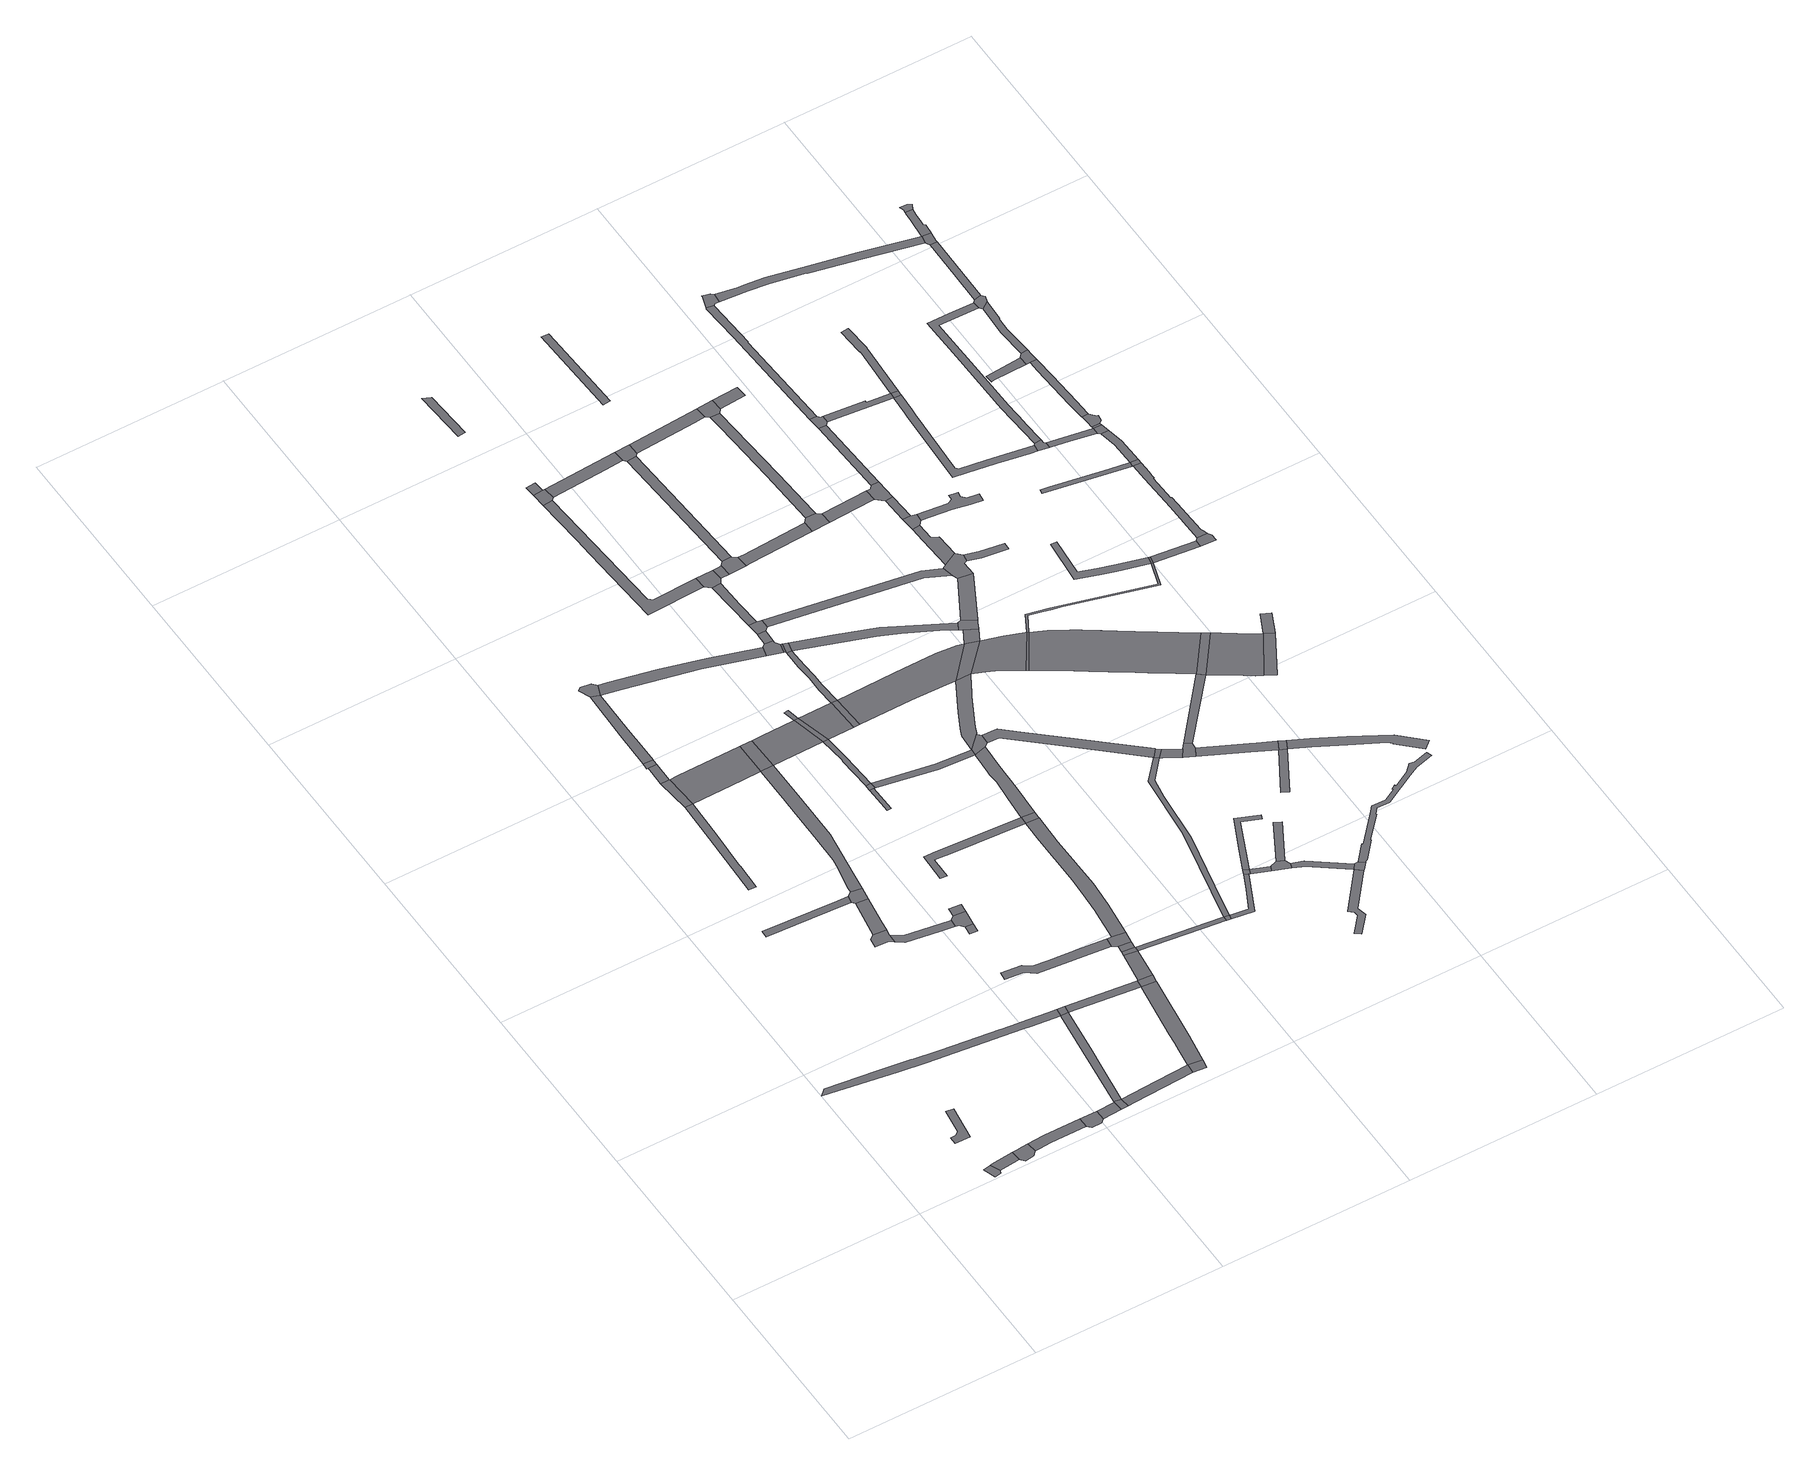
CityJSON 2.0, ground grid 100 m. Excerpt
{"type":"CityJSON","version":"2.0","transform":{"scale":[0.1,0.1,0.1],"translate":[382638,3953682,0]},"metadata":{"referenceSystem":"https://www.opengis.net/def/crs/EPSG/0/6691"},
"CityObjects":{
"road1":{"type":"Road","attributes":{"class":"1040","RoadStructureAttribute.sectionType":"4"},"geometry":[{"type":"MultiSurface","lod":"1","boundaries":[[[0,1,2,3,4]]]}]},
"road2":{"type":"Road","attributes":{"class":"1040","RoadStructureAttribute.sectionType":"1"},"geometry":[{"type":"MultiSurface","lod":"1","boundaries":[[[5,6,0,4,7,8]]]}]},
"road3":{"type":"Road","attributes":{"class":"1040","RoadStructureAttribute.sectionType":"1"},"geometry":[{"type":"MultiSurface","lod":"1","boundaries":[[[9,10,11,12,13,14,15]]]}]},
"road4":{"type":"Road","attributes":{"class":"1040","RoadStructureAttribute.sectionType":"4"},"geometry":[{"type":"MultiSurface","lod":"1","boundaries":[[[16,17,18,5,8,19,20,21]]]}]},
"road5":{"type":"Road","attributes":{"class":"1040","RoadStructureAttribute.sectionType":"1"},"geometry":[{"type":"MultiSurface","lod":"1","boundaries":[[[22,23,24,16,21,25,26,27]]]}]},
"road6":{"type":"Road","attributes":{"class":"1040","RoadStructureAttribute.sectionType":"1"},"geometry":[{"type":"MultiSurface","lod":"1","boundaries":[[[28,29,30,31,32,33,34,35,36,37,38,39,40,41,42,43,44,45]]]}]},
"road7":{"type":"Road","attributes":{"class":"1040","RoadStructureAttribute.sectionType":"4"},"geometry":[{"type":"MultiSurface","lod":"1","boundaries":[[[46,22,27,47,48,49]]]}]},
"road8":{"type":"Road","attributes":{"class":"1040","RoadStructureAttribute.sectionType":"1"},"geometry":[{"type":"MultiSurface","lod":"1","boundaries":[[[50,51,52,53,54,55]]]}]},
"road9":{"type":"Road","attributes":{"class":"1040","RoadStructureAttribute.sectionType":"1"},"geometry":[{"type":"MultiSurface","lod":"1","boundaries":[[[56,57,46,49,58]]]}]},
"road10":{"type":"Road","attributes":{"class":"1040","RoadStructureAttribute.sectionType":"1"},"geometry":[{"type":"MultiSurface","lod":"1","boundaries":[[[59,60,61,62,63,64,65,66]]]}]},
"road11":{"type":"Road","attributes":{"class":"1040","RoadStructureAttribute.sectionType":"4"},"geometry":[{"type":"MultiSurface","lod":"1","boundaries":[[[67,68,56,58,69,70]]]}]},
"road12":{"type":"Road","attributes":{"class":"1040","RoadStructureAttribute.sectionType":"4"},"geometry":[{"type":"MultiSurface","lod":"1","boundaries":[[[71,72,73,74,75,76,77]]]}]},
"road13":{"type":"Road","attributes":{"name":"都道8号","class":"1040","function":"3","usage":"1","RoadStructureAttribute.sectionType":"4"},"geometry":[{"type":"MultiSurface","lod":"1","boundaries":[[[78,79,60,59,80]]]}]},
"road14":{"type":"Road","attributes":{"class":"1040","RoadStructureAttribute.sectionType":"1"},"geometry":[{"type":"MultiSurface","lod":"1","boundaries":[[[81,71,77,82,83]]]}]},
"road15":{"type":"Road","attributes":{"class":"1040","RoadStructureAttribute.sectionType":"1"},"geometry":[{"type":"MultiSurface","lod":"1","boundaries":[[[84,85,86,79,78]]]}]},
"road16":{"type":"Road","attributes":{"class":"1040","RoadStructureAttribute.sectionType":"1"},"geometry":[{"type":"MultiSurface","lod":"1","boundaries":[[[34,68,67,70,87,88,89,90]]]}]},
"road17":{"type":"Road","attributes":{"class":"1040","RoadStructureAttribute.sectionType":"4"},"geometry":[{"type":"MultiSurface","lod":"1","boundaries":[[[91,92,85,84,93,94]]]}]},
"road18":{"type":"Road","attributes":{"class":"1040","RoadStructureAttribute.sectionType":"4"},"geometry":[{"type":"MultiSurface","lod":"1","boundaries":[[[95,54,53,81,83,96]]]}]},
"road19":{"type":"Road","attributes":{"class":"1040","RoadStructureAttribute.sectionType":"1"},"geometry":[{"type":"MultiSurface","lod":"1","boundaries":[[[97,98,70,69,99,100]]]}]},
"road20":{"type":"Road","attributes":{"class":"1040","RoadStructureAttribute.sectionType":"1"},"geometry":[{"type":"MultiSurface","lod":"1","boundaries":[[[101,76,75,102,103,104,105]]]}]},
"road21":{"type":"Road","attributes":{"class":"1040","RoadStructureAttribute.sectionType":"1"},"geometry":[{"type":"MultiSurface","lod":"1","boundaries":[[[106,107,91,94,108,109,110]]]}]},
"road22":{"type":"Road","attributes":{"class":"1040","RoadStructureAttribute.sectionType":"4"},"geometry":[{"type":"MultiSurface","lod":"1","boundaries":[[[35,34,90,111]]]}]},
"road23":{"type":"Road","attributes":{"name":"都道8号","class":"1040","function":"3","usage":"1","RoadStructureAttribute.sectionType":"1"},"geometry":[{"type":"MultiSurface","lod":"1","boundaries":[[[112,113,80,59,114,115]]]}]},
"road24":{"type":"Road","attributes":{"class":"1040","RoadStructureAttribute.sectionType":"4"},"geometry":[{"type":"MultiSurface","lod":"1","boundaries":[[[116,117,106,110,118,119]]]}]},
"road25":{"type":"Road","attributes":{"class":"1040","RoadStructureAttribute.sectionType":"1"},"geometry":[{"type":"MultiSurface","lod":"1","boundaries":[[[120,115,121,122,123,124,125,126,127,95,96,128,129,130,131]]]}]},
"road26":{"type":"Road","attributes":{"class":"1040","RoadStructureAttribute.sectionType":"1"},"geometry":[{"type":"MultiSurface","lod":"1","boundaries":[[[132,133,134,135]]]}]},
"road27":{"type":"Road","attributes":{"class":"1040","RoadStructureAttribute.sectionType":"4"},"geometry":[{"type":"MultiSurface","lod":"1","boundaries":[[[136,105,104,137,132,135,138]]]}]},
"road28":{"type":"Road","attributes":{"class":"1040","RoadStructureAttribute.sectionType":"1"},"geometry":[{"type":"MultiSurface","lod":"1","boundaries":[[[139,136,138,140]]]}]},
"road29":{"type":"Road","attributes":{"class":"1040","RoadStructureAttribute.sectionType":"4"},"geometry":[{"type":"MultiSurface","lod":"1","boundaries":[[[97,100,141,142]]]}]},
"road30":{"type":"Road","attributes":{"class":"1040","RoadStructureAttribute.sectionType":"1"},"geometry":[{"type":"MultiSurface","lod":"1","boundaries":[[[111,90,143,144,145]]]}]},
"road31":{"type":"Road","attributes":{"class":"1040","RoadStructureAttribute.sectionType":"1"},"geometry":[{"type":"MultiSurface","lod":"1","boundaries":[[[146,147,148,149,150,151,152,153,154,155]]]}]},
"road32":{"type":"Road","attributes":{"name":"都道8号","class":"1040","function":"3","usage":"1","RoadStructureAttribute.sectionType":"4"},"geometry":[{"type":"MultiSurface","lod":"1","boundaries":[[[156,157,112,115,120]]]}]},
"road33":{"type":"Road","attributes":{"class":"1040","RoadStructureAttribute.sectionType":"1"},"geometry":[{"type":"MultiSurface","lod":"1","boundaries":[[[143,158,159,160,97,142,161,162,163]]]}]},
"road34":{"type":"Road","attributes":{"class":"1040","RoadStructureAttribute.sectionType":"4"},"geometry":[{"type":"MultiSurface","lod":"1","boundaries":[[[144,143,163,164,165]]]}]},
"road35":{"type":"Road","attributes":{"name":"都道8号","class":"1040","function":"3","usage":"1","RoadStructureAttribute.sectionType":"1"},"geometry":[{"type":"MultiSurface","lod":"1","boundaries":[[[166,167,156,120,168,169]]]}]},
"road36":{"type":"Road","attributes":{"class":"1040","RoadStructureAttribute.sectionType":"1"},"geometry":[{"type":"MultiSurface","lod":"1","boundaries":[[[118,110,170,171,172,173,174,175,176]]]}]},
"road37":{"type":"Road","attributes":{"class":"1040","RoadStructureAttribute.sectionType":"1"},"geometry":[{"type":"MultiSurface","lod":"1","boundaries":[[[177,178,179,180,181]]]}]},
"road38":{"type":"Road","attributes":{"class":"1040","RoadStructureAttribute.sectionType":"1"},"geometry":[{"type":"MultiSurface","lod":"1","boundaries":[[[182,165,164,183]]]}]},
"road39":{"type":"Road","attributes":{"class":"1040","RoadStructureAttribute.sectionType":"4"},"geometry":[{"type":"MultiSurface","lod":"1","boundaries":[[[184,185,186,178,177,187]]]}]},
"road40":{"type":"Road","attributes":{"class":"1040","RoadStructureAttribute.sectionType":"4"},"geometry":[{"type":"MultiSurface","lod":"1","boundaries":[[[188,182,183,189,190]]]}]},
"road41":{"type":"Road","attributes":{"class":"1040","RoadStructureAttribute.sectionType":"1"},"geometry":[{"type":"MultiSurface","lod":"1","boundaries":[[[191,188,190,192]]]}]},
"road42":{"type":"Road","attributes":{"class":"1040","RoadStructureAttribute.sectionType":"1"},"geometry":[{"type":"MultiSurface","lod":"1","boundaries":[[[193,169,194,195,196,185,184,197]]]}]},
"road43":{"type":"Road","attributes":{"class":"1040","RoadStructureAttribute.sectionType":"4"},"geometry":[{"type":"MultiSurface","lod":"1","boundaries":[[[151,150,191,192,198,199]]]}]},
"road44":{"type":"Road","attributes":{"class":"1040","RoadStructureAttribute.sectionType":"1"},"geometry":[{"type":"MultiSurface","lod":"1","boundaries":[[[200,201,202,203,204,205,206,207,208]]]}]},
"road45":{"type":"Road","attributes":{"name":"都道8号","class":"1040","function":"3","usage":"1","RoadStructureAttribute.sectionType":"4"},"geometry":[{"type":"MultiSurface","lod":"1","boundaries":[[[209,166,169,193]]]}]},
"road46":{"type":"Road","attributes":{"class":"1040","RoadStructureAttribute.sectionType":"1"},"geometry":[{"type":"MultiSurface","lod":"1","boundaries":[[[210,211,166,209]]]}]},
"road47":{"type":"Road","attributes":{"name":"都道8号","class":"1040","function":"3","usage":"1","RoadStructureAttribute.sectionType":"1"},"geometry":[{"type":"MultiSurface","lod":"1","boundaries":[[[212,209,193,213]]]}]},
"road48":{"type":"Road","attributes":{"class":"1040","RoadStructureAttribute.sectionType":"1"},"geometry":[{"type":"MultiSurface","lod":"1","boundaries":[[[206,214,215,216,217,218,219,220,199,198,221,222,223,224,225]]]}]},
"road49":{"type":"Road","attributes":{"class":"1040","RoadStructureAttribute.sectionType":"1"},"geometry":[{"type":"MultiSurface","lod":"1","boundaries":[[[184,187,226,227,228,229]]]}]},
"road50":{"type":"Road","attributes":{"class":"1040","RoadStructureAttribute.sectionType":"1"},"geometry":[{"type":"MultiSurface","lod":"1","boundaries":[[[189,183,230,231,232]]]}]},
"road51":{"type":"Road","attributes":{"name":"都道8号","class":"1040","function":"3","usage":"1","RoadStructureAttribute.sectionType":"4"},"geometry":[{"type":"MultiSurface","lod":"1","boundaries":[[[233,212,213,234]]]}]},
"road52":{"type":"Road","attributes":{"class":"1040","RoadStructureAttribute.sectionType":"1"},"geometry":[{"type":"MultiSurface","lod":"1","boundaries":[[[235,236,237,238,239,240,241,242,212,233]]]}]},
"road53":{"type":"Road","attributes":{"class":"1040","RoadStructureAttribute.sectionType":"4"},"geometry":[{"type":"MultiSurface","lod":"1","boundaries":[[[243,173,172,244,245,246,247]]]}]},
"road54":{"type":"Road","attributes":{"class":"1040","RoadStructureAttribute.sectionType":"4"},"geometry":[{"type":"MultiSurface","lod":"1","boundaries":[[[207,206,225,248,249]]]}]},
"road55":{"type":"Road","attributes":{"class":"1040","RoadStructureAttribute.sectionType":"4"},"geometry":[{"type":"MultiSurface","lod":"1","boundaries":[[[250,251,252,253,254,255]]]}]},
"road56":{"type":"Road","attributes":{"class":"1040","RoadStructureAttribute.sectionType":"1"},"geometry":[{"type":"MultiSurface","lod":"1","boundaries":[[[256,257,252,251]]]}]},
"road57":{"type":"Road","attributes":{"class":"1040","RoadStructureAttribute.sectionType":"1"},"geometry":[{"type":"MultiSurface","lod":"1","boundaries":[[[254,253,258,259,260,261,262,263,264,265,266]]]}]},
"road58":{"type":"Road","attributes":{"class":"1040","RoadStructureAttribute.sectionType":"1"},"geometry":[{"type":"MultiSurface","lod":"1","boundaries":[[[267,268,243,247,269]]]}]},
"road59":{"type":"Road","attributes":{"class":"1040","RoadStructureAttribute.sectionType":"1"},"geometry":[{"type":"MultiSurface","lod":"1","boundaries":[[[245,244,270,271]]]}]},
"road60":{"type":"Road","attributes":{"class":"1040","RoadStructureAttribute.sectionType":"4"},"geometry":[{"type":"MultiSurface","lod":"1","boundaries":[[[271,270,239,238,272]]]}]},
"road61":{"type":"Road","attributes":{"class":"1040","RoadStructureAttribute.sectionType":"4"},"geometry":[{"type":"MultiSurface","lod":"1","boundaries":[[[273,267,269,274,275,276]]]}]},
"road62":{"type":"Road","attributes":{"class":"1040","RoadStructureAttribute.sectionType":"1"},"geometry":[{"type":"MultiSurface","lod":"1","boundaries":[[[277,278,279,280]]]}]},
"road63":{"type":"Road","attributes":{"class":"1040","RoadStructureAttribute.sectionType":"1"},"geometry":[{"type":"MultiSurface","lod":"1","boundaries":[[[281,227,282,283,284,285,286,207,249,287,288]]]}]},
"road64":{"type":"Road","attributes":{"class":"1040","RoadStructureAttribute.sectionType":"1"},"geometry":[{"type":"MultiSurface","lod":"1","boundaries":[[[289,290,273,276,291]]]}]},
"road65":{"type":"Road","attributes":{"class":"1040","RoadStructureAttribute.sectionType":"4"},"geometry":[{"type":"MultiSurface","lod":"1","boundaries":[[[292,264,263,290,289,293]]]}]},
"road66":{"type":"Road","attributes":{"class":"1040","RoadStructureAttribute.sectionType":"4"},"geometry":[{"type":"MultiSurface","lod":"1","boundaries":[[[232,231,294,295,296,297]]]}]},
"road67":{"type":"Road","attributes":{"class":"1040","RoadStructureAttribute.sectionType":"4"},"geometry":[{"type":"MultiSurface","lod":"1","boundaries":[[[298,228,227,281,299,300,301]]]}]},
"road68":{"type":"Road","attributes":{"class":"1040","RoadStructureAttribute.sectionType":"1"},"geometry":[{"type":"MultiSurface","lod":"1","boundaries":[[[302,303,292,293,304]]]}]},
"road69":{"type":"Road","attributes":{"class":"1040","RoadStructureAttribute.sectionType":"1"},"geometry":[{"type":"MultiSurface","lod":"1","boundaries":[[[305,250,255,306,307]]]}]},
"road70":{"type":"Road","attributes":{"name":"都道8号","class":"1040","function":"3","usage":"1","RoadStructureAttribute.sectionType":"1"},"geometry":[{"type":"MultiSurface","lod":"1","boundaries":[[[308,309,310,233,234,311,312,313,314,315,316]]]}]},
"road71":{"type":"Road","attributes":{"class":"1040","RoadStructureAttribute.sectionType":"4"},"geometry":[{"type":"MultiSurface","lod":"1","boundaries":[[[317,318,302,304,319,320]]]}]},
"road72":{"type":"Road","attributes":{"class":"1040","RoadStructureAttribute.sectionType":"1"},"geometry":[{"type":"MultiSurface","lod":"1","boundaries":[[[321,322,323,296,295,324,325,326]]]}]},
"road73":{"type":"Road","attributes":{"class":"1040","RoadStructureAttribute.sectionType":"1"},"geometry":[{"type":"MultiSurface","lod":"1","boundaries":[[[327,314,328,329,330,228,298,331,332,333,334,335,336,337]]]}]},
"road74":{"type":"Road","attributes":{"class":"1040","RoadStructureAttribute.sectionType":"1"},"geometry":[{"type":"MultiSurface","lod":"1","boundaries":[[[338,339,318,317]]]}]},
"road75":{"type":"Road","attributes":{"class":"1040","RoadStructureAttribute.sectionType":"1"},"geometry":[{"type":"MultiSurface","lod":"1","boundaries":[[[272,238,340,341,342,343,344,345,346,347]]]}]},
"road76":{"type":"Road","attributes":{"class":"1040","RoadStructureAttribute.sectionType":"1"},"geometry":[{"type":"MultiSurface","lod":"1","boundaries":[[[348,349,350,351,232,297,352,353,354,355,356]]]}]},
"road77":{"type":"Road","attributes":{"class":"1040","RoadStructureAttribute.sectionType":"4"},"geometry":[{"type":"MultiSurface","lod":"1","boundaries":[[[357,321,326,358,359]]]}]},
"road78":{"type":"Road","attributes":{"class":"1040","RoadStructureAttribute.sectionType":"1"},"geometry":[{"type":"MultiSurface","lod":"1","boundaries":[[[359,358,360,361]]]}]},
"road79":{"type":"Road","attributes":{"class":"1040","RoadStructureAttribute.sectionType":"4"},"geometry":[{"type":"MultiSurface","lod":"1","boundaries":[[[362,305,307,339,338,363]]]}]},
"road80":{"type":"Road","attributes":{"class":"1040","RoadStructureAttribute.sectionType":"1"},"geometry":[{"type":"MultiSurface","lod":"1","boundaries":[[[300,299,364,365,366,348,367,368,369,370,371,372]]]}]},
"road81":{"type":"Road","attributes":{"class":"1040","RoadStructureAttribute.sectionType":"1"},"geometry":[{"type":"MultiSurface","lod":"1","boundaries":[[[373,374,375,376,320,319,377,378]]]}]},
"road82":{"type":"Road","attributes":{"class":"1040","RoadStructureAttribute.sectionType":"1"},"geometry":[{"type":"MultiSurface","lod":"1","boundaries":[[[275,274,379,380,381,382]]]}]},
"road83":{"type":"Road","attributes":{"class":"1040","RoadStructureAttribute.sectionType":"4"},"geometry":[{"type":"MultiSurface","lod":"1","boundaries":[[[383,361,360,384,385,386]]]}]},
"road84":{"type":"Road","attributes":{"name":"都道8号","class":"1040","function":"3","usage":"1","RoadStructureAttribute.sectionType":"4"},"geometry":[{"type":"MultiSurface","lod":"1","boundaries":[[[315,314,327,387]]]}]},
"road85":{"type":"Road","attributes":{"class":"1040","RoadStructureAttribute.sectionType":"1"},"geometry":[{"type":"MultiSurface","lod":"1","boundaries":[[[388,389,390,357,359,391,392,393]]]}]},
"road86":{"type":"Road","attributes":{"class":"1040","RoadStructureAttribute.sectionType":"1"},"geometry":[{"type":"MultiSurface","lod":"1","boundaries":[[[394,395,396,397,398,399,400,401,402]]]}]},
"road87":{"type":"Road","attributes":{"class":"1040","RoadStructureAttribute.sectionType":"1"},"geometry":[{"type":"MultiSurface","lod":"1","boundaries":[[[403,383,386,404]]]}]},
"road88":{"type":"Road","attributes":{"name":"都道8号","class":"1040","function":"3","usage":"1","RoadStructureAttribute.sectionType":"1"},"geometry":[{"type":"MultiSurface","lod":"1","boundaries":[[[387,327,405,406,407,408,409,410,411,412]]]}]},
"road89":{"type":"Road","attributes":{"class":"1040","RoadStructureAttribute.sectionType":"1"},"geometry":[{"type":"MultiSurface","lod":"1","boundaries":[[[413,315,387,414]]]}]},
"road90":{"type":"Road","attributes":{"class":"1040","RoadStructureAttribute.sectionType":"1"},"geometry":[{"type":"MultiSurface","lod":"1","boundaries":[[[385,384,415,416,417,418,419]]]}]},
"road91":{"type":"Road","attributes":{"class":"1040","RoadStructureAttribute.sectionType":"4"},"geometry":[{"type":"MultiSurface","lod":"1","boundaries":[[[367,348,356,420]]]}]},
"road92":{"type":"Road","attributes":{"class":"1040","RoadStructureAttribute.sectionType":"1"},"geometry":[{"type":"MultiSurface","lod":"1","boundaries":[[[421,362,363,422,423]]]}]},
"road93":{"type":"Road","attributes":{"class":"1040","RoadStructureAttribute.sectionType":"1"},"geometry":[{"type":"MultiSurface","lod":"1","boundaries":[[[424,425,426,427]]]}]},
"road94":{"type":"Road","attributes":{"class":"1040","RoadStructureAttribute.sectionType":"4"},"geometry":[{"type":"MultiSurface","lod":"1","boundaries":[[[428,345,344,413,414,429,430]]]}]},
"road95":{"type":"Road","attributes":{"class":"1040","RoadStructureAttribute.sectionType":"4"},"geometry":[{"type":"MultiSurface","lod":"1","boundaries":[[[431,432,373,378,433,434]]]}]},
"road96":{"type":"Road","attributes":{"class":"1040","RoadStructureAttribute.sectionType":"1"},"geometry":[{"type":"MultiSurface","lod":"1","boundaries":[[[420,356,435,436,437,438]]]}]},
"road97":{"type":"Road","attributes":{"name":"都道8号","class":"1040","function":"3","usage":"1","RoadStructureAttribute.sectionType":"4"},"geometry":[{"type":"MultiSurface","lod":"1","boundaries":[[[409,408,439,440]]]}]},
"road98":{"type":"Road","attributes":{"class":"1040","RoadStructureAttribute.sectionType":"4"},"geometry":[{"type":"MultiSurface","lod":"1","boundaries":[[[441,418,417,394,402,442,443,444]]]}]},
"road99":{"type":"Road","attributes":{"class":"1040","RoadStructureAttribute.sectionType":"4"},"geometry":[{"type":"MultiSurface","lod":"1","boundaries":[[[445,437,436,446,447,448,449]]]}]},
"road100":{"type":"Road","attributes":{"class":"1040","RoadStructureAttribute.sectionType":"1"},"geometry":[{"type":"MultiSurface","lod":"1","boundaries":[[[450,451,452,453,454,432,431,455,456]]]}]},
"road101":{"type":"Road","attributes":{"class":"1040","RoadStructureAttribute.sectionType":"1"},"geometry":[{"type":"MultiSurface","lod":"1","boundaries":[[[457,428,430,458]]]}]},
"road102":{"type":"Road","attributes":{"class":"1040","RoadStructureAttribute.sectionType":"1"},"geometry":[{"type":"MultiSurface","lod":"1","boundaries":[[[459,460,434,433,461,462]]]}]},
"road103":{"type":"Road","attributes":{"class":"1040","RoadStructureAttribute.sectionType":"4"},"geometry":[{"type":"MultiSurface","lod":"1","boundaries":[[[463,421,423,451,450,464]]]}]},
"road104":{"type":"Road","attributes":{"class":"1040","RoadStructureAttribute.sectionType":"4"},"geometry":[{"type":"MultiSurface","lod":"1","boundaries":[[[465,466,381,380,457,458,467,468,469]]]}]},
"road105":{"type":"Road","attributes":{"class":"1040","RoadStructureAttribute.sectionType":"1"},"geometry":[{"type":"MultiSurface","lod":"1","boundaries":[[[448,447,470,471,472,473,474,475]]]}]},
"road106":{"type":"Road","attributes":{"class":"1040","RoadStructureAttribute.sectionType":"1"},"geometry":[{"type":"MultiSurface","lod":"1","boundaries":[[[476,477,478,466,465,479,480,481]]]}]},
"road107":{"type":"Road","attributes":{"class":"1040","RoadStructureAttribute.sectionType":"1"},"geometry":[{"type":"MultiSurface","lod":"1","boundaries":[[[471,482,483,484]]]}]},
"road108":{"type":"Road","attributes":{"class":"1040","RoadStructureAttribute.sectionType":"1"},"geometry":[{"type":"MultiSurface","lod":"1","boundaries":[[[485,445,449,486]]]}]},
"road109":{"type":"Road","attributes":{"class":"1040","RoadStructureAttribute.sectionType":"4"},"geometry":[{"type":"MultiSurface","lod":"1","boundaries":[[[487,488,477,476,489,490]]]}]},
"road110":{"type":"Road","attributes":{"name":"都道8号","class":"1040","function":"3","usage":"1","RoadStructureAttribute.sectionType":"1"},"geometry":[{"type":"MultiSurface","lod":"1","boundaries":[[[440,439,491,492,493,494,495,496,497,498,499,500,501,502,485,503,504,505,506,507,508,509,510,511,512,513,514,515,516,517,518,519,520,521]]]}]},
"road111":{"type":"Road","attributes":{"class":"1040","RoadStructureAttribute.sectionType":"1"},"geometry":[{"type":"MultiSurface","lod":"1","boundaries":[[[522,463,464,523]]]}]},
"road112":{"type":"Road","attributes":{"class":"1040","RoadStructureAttribute.sectionType":"1"},"geometry":[{"type":"MultiSurface","lod":"1","boundaries":[[[524,525,488,487,526]]]}]},
"road113":{"type":"Road","attributes":{"class":"1040","RoadStructureAttribute.sectionType":"4"},"geometry":[{"type":"MultiSurface","lod":"1","boundaries":[[[527,528,459,462,525,524,529]]]}]},
"road114":{"type":"Road","attributes":{"class":"1040","RoadStructureAttribute.sectionType":"1"},"geometry":[{"type":"MultiSurface","lod":"1","boundaries":[[[469,468,530,531,532,533]]]}]},
"road115":{"type":"Road","attributes":{"class":"1040","RoadStructureAttribute.sectionType":"4"},"geometry":[{"type":"MultiSurface","lod":"1","boundaries":[[[472,471,484,534]]]}]},
"road116":{"type":"Road","attributes":{"class":"1040","RoadStructureAttribute.sectionType":"1"},"geometry":[{"type":"MultiSurface","lod":"1","boundaries":[[[535,527,529,536]]]}]},
"road117":{"type":"Road","attributes":{"class":"1040","RoadStructureAttribute.sectionType":"1"},"geometry":[{"type":"MultiSurface","lod":"1","boundaries":[[[537,538,539,540,541,542,543,544,545,546,547,548,549,550,441,444,551,552,553,554,555,556,557,558,559,560,561]]]}]},
"road118":{"type":"Road","attributes":{"class":"1040","RoadStructureAttribute.sectionType":"4"},"geometry":[{"type":"MultiSurface","lod":"1","boundaries":[[[562,563,535,536,564,565,566,567]]]}]},
"road119":{"type":"Road","attributes":{"class":"1040","RoadStructureAttribute.sectionType":"1"},"geometry":[{"type":"MultiSurface","lod":"1","boundaries":[[[568,569,570,409,440,571,572,573,574,575,576,577]]]}]},
"road120":{"type":"Road","attributes":{"class":"1040","RoadStructureAttribute.sectionType":"1"},"geometry":[{"type":"MultiSurface","lod":"1","boundaries":[[[578,579,580,490,489,581,582,583,584,585,586,587]]]}]},
"road121":{"type":"Road","attributes":{"name":"都道8号","class":"1040","function":"3","usage":"1","RoadStructureAttribute.sectionType":"4"},"geometry":[{"type":"MultiSurface","lod":"1","boundaries":[[[503,485,486,588,589]]]}]},
"road122":{"type":"Road","attributes":{"class":"1040","RoadStructureAttribute.sectionType":"1"},"geometry":[{"type":"MultiSurface","lod":"1","boundaries":[[[590,591,592,562,567,593,594,595,596,597]]]}]},
"road123":{"type":"Road","attributes":{"class":"1040","RoadStructureAttribute.sectionType":"1"},"geometry":[{"type":"MultiSurface","lod":"1","boundaries":[[[534,484,598,599,600,601,602,603,604,605,606,607]]]}]},
"road124":{"type":"Road","attributes":{"name":"都道8号","class":"1040","function":"3","usage":"1","RoadStructureAttribute.sectionType":"1"},"geometry":[{"type":"MultiSurface","lod":"1","boundaries":[[[588,486,608,609,610,611,612,613]]]}]},
"road125":{"type":"Road","attributes":{"class":"1040","RoadStructureAttribute.sectionType":"1"},"geometry":[{"type":"MultiSurface","lod":"1","boundaries":[[[565,564,614,615,616,617]]]}]},
"road126":{"type":"Road","attributes":{"class":"1040","RoadStructureAttribute.sectionType":"4"},"geometry":[{"type":"MultiSurface","lod":"1","boundaries":[[[618,619,590,597,620,621,622,623]]]}]},
"road127":{"type":"Road","attributes":{"class":"1040","RoadStructureAttribute.sectionType":"1"},"geometry":[{"type":"MultiSurface","lod":"1","boundaries":[[[624,625,626,627,577,628,629,630,631,632]]]}]},
"road128":{"type":"Road","attributes":{"name":"都道8号","class":"1040","function":"3","usage":"1","RoadStructureAttribute.sectionType":"4"},"geometry":[{"type":"MultiSurface","lod":"1","boundaries":[[[611,610,633,634]]]}]},
"road129":{"type":"Road","attributes":{"class":"1040","RoadStructureAttribute.sectionType":"4"},"geometry":[{"type":"MultiSurface","lod":"1","boundaries":[[[615,614,635,636,637]]]}]},
"road130":{"type":"Road","attributes":{"class":"1040","RoadStructureAttribute.sectionType":"4"},"geometry":[{"type":"MultiSurface","lod":"1","boundaries":[[[628,577,576,638,639]]]}]},
"road131":{"type":"Road","attributes":{"class":"1040","RoadStructureAttribute.sectionType":"1"},"geometry":[{"type":"MultiSurface","lod":"1","boundaries":[[[614,640,641,642,643,644,645,646,647,648,649,650,651,652,653,654,635]]]}]},
"road132":{"type":"Road","attributes":{"class":"1040","RoadStructureAttribute.sectionType":"1"},"geometry":[{"type":"MultiSurface","lod":"1","boundaries":[[[655,611,634,656]]]}]},
"road133":{"type":"Road","attributes":{"class":"1040","RoadStructureAttribute.sectionType":"1"},"geometry":[{"type":"MultiSurface","lod":"1","boundaries":[[[657,658,659,660,661,615,637,662,663]]]}]},
"road134":{"type":"Road","attributes":{"class":"1040","RoadStructureAttribute.sectionType":"1"},"geometry":[{"type":"MultiSurface","lod":"1","boundaries":[[[639,638,664,665]]]}]},
"road135":{"type":"Road","attributes":{"class":"1040","RoadStructureAttribute.sectionType":"1"},"geometry":[{"type":"MultiSurface","lod":"1","boundaries":[[[666,667,668,669,670,671,672]]]}]},
"road136":{"type":"Road","attributes":{"class":"1040","RoadStructureAttribute.sectionType":"4"},"geometry":[{"type":"MultiSurface","lod":"1","boundaries":[[[673,674,675,648,647,676,677]]]}]},
"road137":{"type":"Road","attributes":{"class":"1040","RoadStructureAttribute.sectionType":"4"},"geometry":[{"type":"MultiSurface","lod":"1","boundaries":[[[678,665,664,679,680,681]]]}]},
"road138":{"type":"Road","attributes":{"class":"1040","RoadStructureAttribute.sectionType":"1"},"geometry":[{"type":"MultiSurface","lod":"1","boundaries":[[[677,676,682,683,684]]]}]},
"road139":{"type":"Road","attributes":{"class":"1040","RoadStructureAttribute.sectionType":"1"},"geometry":[{"type":"MultiSurface","lod":"1","boundaries":[[[685,686,687,678,681,688,689,690,691,692,693,694,695,696,697,698]]]}]},
"road140":{"type":"Road","attributes":{"class":"1040","RoadStructureAttribute.sectionType":"1"},"geometry":[{"type":"MultiSurface","lod":"1","boundaries":[[[699,700,701,702,703,622,621,704,705,706,707,708,709,710,711]]]}]},
"road141":{"type":"Road","attributes":{"class":"1040","RoadStructureAttribute.sectionType":"4"},"geometry":[{"type":"MultiSurface","lod":"1","boundaries":[[[672,671,685,698,712]]]}]},
"road142":{"type":"Road","attributes":{"class":"1040","RoadStructureAttribute.sectionType":"1"},"geometry":[{"type":"MultiSurface","lod":"1","boundaries":[[[713,714,715,716,675,674,717,718,719,720,721,722,723,724]]]}]},
"road143":{"type":"Road","attributes":{"class":"1040","RoadStructureAttribute.sectionType":"1"},"geometry":[{"type":"MultiSurface","lod":"1","boundaries":[[[725,726,727,672,712,728]]]}]},
"road144":{"type":"Road","attributes":{"class":"1040","RoadStructureAttribute.sectionType":"1"},"geometry":[{"type":"MultiSurface","lod":"1","boundaries":[[[729,730,731,732,733]]]}]},
"road145":{"type":"Road","attributes":{"class":"1040","RoadStructureAttribute.sectionType":"4"},"geometry":[{"type":"MultiSurface","lod":"1","boundaries":[[[684,683,726,725,734]]]}]},
"road146":{"type":"Road","attributes":{"class":"1040","RoadStructureAttribute.sectionType":"1"},"geometry":[{"type":"MultiSurface","lod":"1","boundaries":[[[735,684,734,736]]]}]},
"road147":{"type":"Road","attributes":{"class":"1040","RoadStructureAttribute.sectionType":"4"},"geometry":[{"type":"MultiSurface","lod":"1","boundaries":[[[737,738,739,740,741,735,736,742,743]]]}]},
"road148":{"type":"Road","attributes":{"class":"1040","RoadStructureAttribute.sectionType":"1"},"geometry":[{"type":"MultiSurface","lod":"1","boundaries":[[[744,745,746,747,748,749,750,751,752,753,739,738]]]}]},
"road149":{"type":"Road","attributes":{"class":"1040","RoadStructureAttribute.sectionType":"4"},"geometry":[{"type":"MultiSurface","lod":"1","boundaries":[[[754,755,729,733,749,748,756]]]}]},
"road150":{"type":"Road","attributes":{"class":"1040","RoadStructureAttribute.sectionType":"1"},"geometry":[{"type":"MultiSurface","lod":"1","boundaries":[[[757,758,759,755,754,760,761,762,763]]]}]},
"road151":{"type":"Road","attributes":{"class":"1040","RoadStructureAttribute.sectionType":"4"},"geometry":[{"type":"MultiSurface","lod":"1","boundaries":[[[764,765,724,723,758,757,766]]]}]},
"road152":{"type":"Road","attributes":{"class":"1040","RoadStructureAttribute.sectionType":"1"},"geometry":[{"type":"MultiSurface","lod":"1","boundaries":[[[767,768,769,765,764]]]}]},
"road153":{"type":"Road","attributes":{"class":"1040","RoadStructureAttribute.sectionType":"4"},"geometry":[{"type":"MultiSurface","lod":"1","boundaries":[[[711,710,770,768,767,771,772,773,774]]]}]},
"road154":{"type":"Road","attributes":{"class":"1040","RoadStructureAttribute.sectionType":"1"},"geometry":[{"type":"MultiSurface","lod":"1","boundaries":[[[775,776,777,711,774,778,779,780,781,782]]]}]},
"road155":{"type":"Road","attributes":{"class":"1040","RoadStructureAttribute.sectionType":"4"},"geometry":[{"type":"MultiSurface","lod":"1","boundaries":[[[783,784,785,775,782,786,787]]]}]}
},
"vertices":[
[430,84,0],[390,76,0],[411,10,0],[443,16,0],[450,33,0],
[556,97,0],[441,85,0],[545,42,0],[561,44,0],
[431,472,0],[413,339,0],[392,321,0],[366,321,0],[365,281,0],[445,280,0],[470,466,0],
[642,104,0],[591,100,0],[588,100,0],[582,22,0],[627,29,0],[648,50,0],
[924,110,0],[737,111,0],[733,110,0],[671,52,0],[739,56,0],[925,55,0],
[36,879,0],[3,847,0],[378,789,0],[513,768,0],[996,713,0],[1035,708,0],[1184,693,0],[1189,735,0],[1150,739,0],[1042,751,0],[993,756,0],[916,765,0],[905,766,0],[735,788,0],[605,804,0],[470,822,0],[465,823,0],[303,844,0],
[1014,109,0],[944,36,0],[996,37,0],[1016,55,0],
[303,1846,0],[301,1808,0],[538,1795,0],[742,1784,0],[750,1822,0],[695,1825,0],
[1112,114,0],[1019,109,0],[1114,60,0],
[448,2677,0],[408,2677,0],[400,2457,0],[386,2094,0],[425,2093,0],[431,2241,0],[429,2241,0],[439,2458,0],
[1132,116,0],[1112,119,0],[1153,62,0],[1149,113,0],
[720,1562,0],[697,1544,0],[691,1495,0],[759,1491,0],[782,1473,0],[784,1525,0],[789,1556,0],
[435,2857,0],[389,2857,0],[437,2857,0],
[756,1768,0],[795,1602,0],[818,1760,0],
[437,2968,0],[390,2968,0],[390,2955,0],
[1149,117,0],[1177,327,0],[1193,450,0],[1224,690,0],
[384,3002,0],[383,2968,0],[437,2994,0],[437,3001,0],
[772,1839,0],[829,1832,0],
[1516,131,0],[1344,122,0],[1189,64,0],[1511,81,0],
[836,1486,0],[819,1446,0],[991,1420,0],[1064,1409,0],[1070,1451,0],
[396,3478,0],[390,3207,0],[436,3103,0],[437,3218,0],[441,3463,0],
[1229,731,0],
[814,2862,0],[483,2858,0],[715,2681,0],[815,2683,0],
[388,3551,0],[372,3537,0],[463,3520,0],[443,3543,0],
[882,2684,0],[815,2680,0],[814,2469,0],[812,2394,0],[811,2194,0],[809,2048,0],[802,2008,0],[776,1868,0],[840,1912,0],[842,1929,0],[880,2189,0],[882,2468,0],
[1102,1383,0],[1097,1338,0],[1139,1333,0],[1144,1380,0],
[1092,1468,0],[1084,1406,0],[1154,1462,0],
[1097,1516,0],[1159,1509,0],
[1582,75,0],[1590,123,0],
[1588,651,0],[1593,691,0],[1408,711,0],
[1091,1059,0],[1086,1015,0],[1183,1004,0],[1231,969,0],[1604,932,0],[1611,982,0],[1485,994,0],[1317,1010,0],[1236,1018,0],[1196,1048,0],
[879,2863,0],[872,2863,0],
[1544,335,0],[1536,279,0],[1530,231,0],[1615,278,0],[1664,638,0],[1665,643,0],
[1670,684,0],[1598,691,0],
[1108,2866,0],[932,2864,0],[1150,2687,0],[1152,2687,0],
[545,3442,0],[916,3358,0],[1209,3270,0],[1223,3321,0],[971,3400,0],[746,3460,0],[512,3511,0],
[1195,2323,0],[1175,2322,0],[1176,2258,0],[1177,2176,0],[1199,2177,0],
[1621,855,0],[1691,845,0],
[1201,2355,0],[1174,2353,0],[1174,2350,0],[1203,2321,0],
[1625,879,0],[1693,870,0],[1691,870,0],
[1630,916,0],[1695,906,0],
[1178,2687,0],[1166,2551,0],[1164,2535,0],[1168,2460,0],[1189,2550,0],
[1703,970,0],[1635,979,0],
[1168,1847,0],[1162,1694,0],[1197,1693,0],[1199,1805,0],[1232,1803,0],[1280,1800,0],[1670,1775,0],[1672,1817,0],[1234,1845,0],
[1131,2867,0],
[1118,2934,0],[1095,2930,0],
[1309,2869,0],[1317,2689,0],
[1666,1655,0],[1667,1521,0],[1667,1479,0],[1668,1372,0],[1661,1245,0],[1656,1156,0],[1654,1137,0],[1726,1161,0],[1733,1243,0],[1736,1303,0],[1734,1603,0],[1739,1772,0],
[1509,2267,0],[1697,2253,0],[1699,2287,0],[1513,2301,0],
[2088,796,0],[2131,791,0],[2134,816,0],
[1340,2869,0],[1348,2689,0],
[1331,2984,0],[1330,3053,0],[1325,3131,0],[1325,3235,0],[1298,3235,0],[1297,3137,0],[1303,3052,0],[1302,2962,0],
[1242,3334,0],[1289,3247,0],[1300,3296,0],[1283,3321,0],[1284,3332,0],
[1739,1782,0],[1740,1813,0],
[892,4666,0],[880,4665,0],[829,4662,0],[834,4587,0],[885,4590,0],[897,4604,0],
[876,4723,0],[826,4719,0],
[841,4471,0],[851,4328,0],[857,4221,0],[868,4050,0],[887,3766,0],[1190,3778,0],[1187,3840,0],[954,3831,0],[932,3851,0],
[1245,3402,0],[1245,3400,0],[1287,3400,0],
[1298,3244,0],[1309,3293,0],
[1336,3284,0],
[1240,3469,0],[1307,3418,0],[1306,3464,0],[1282,3468,0],
[711,5434,0],[728,5149,0],[768,5152,0],[753,5416,0],
[1761,2271,0],[1690,2137,0],[1689,2116,0],[1691,2062,0],[1682,1947,0],[1672,1818,0],[1750,1988,0],[1752,2139,0],
[1268,3755,0],[1220,3752,0],[1273,3601,0],
[1278,3843,0],[1282,3781,0],
[2134,791,0],[2155,787,0],[2158,810,0],[2159,812,0],
[1769,2360,0],[1781,2288,0],[1785,2341,0],[1769,2357,0],
[1325,3845,0],[1312,3845,0],[1329,3783,0],
[1281,4691,0],[1193,4623,0],[1286,4629,0],
[1873,2877,0],[1825,2876,0],[1654,2874,0],[1628,2693,0],[1750,2689,0],[1791,2688,0],[1861,2686,0],[2012,2857,0],[1980,2866,0],
[1395,3869,0],[1345,3867,0],[1423,3787,0],[1417,3849,0],
[2346,988,0],[2307,904,0],[2256,797,0],[2269,770,0],[2302,840,0],[2368,978,0],
[1940,2686,0],[1769,2516,0],[1724,2428,0],[1705,2384,0],[1772,2365,0],[1786,2400,0],[1808,2444,0],[1871,2567,0],[1882,2585,0],[1934,2676,0],[1938,2683,0],
[1350,4619,0],[1300,4616,0],
[1697,3107,0],[1714,3099,0],[1803,3063,0],[1961,2985,0],[2033,2945,0],[2054,2982,0],[1739,3146,0],[1534,3218,0],
[2378,1814,0],[2278,1702,0],[2244,1358,0],[2234,1297,0],[2199,999,0],[2265,1308,0],[2291,1586,0],[2308,1692,0],[2398,1798,0],
[2358,1014,0],[2374,976,0],[2385,1003,0],
[2465,940,0],[2477,967,0],
[1361,4696,0],[1364,4634,0],
[1844,2284,0],[2190,1979,0],[2375,1816,0],[2412,1854,0],[2409,1857,0],[2226,2019,0],[2215,2028,0],[1944,2266,0],[1865,2335,0],
[1788,3870,0],[1443,3850,0],[1442,3850,0],[1436,3849,0],[1446,3788,0],[1789,3807,0],
[2069,3298,0],[2188,3243,0],[2175,3299,0],[2082,3341,0],
[2515,980,0],[2552,907,0],[2562,935,0],[2552,964,0],
[2081,2837,0],
[2490,1305,0],[2406,1123,0],[2364,1027,0],[2504,1271,0],[2598,1234,0],[2608,1257,0],
[2790,750,0],[2630,547,0],[2653,526,0],[2654,502,0],[2584,418,0],[2611,396,0],[2689,490,0],[2676,538,0],[2823,723,0],
[2629,1188,0],[2664,1169,0],
[2005,2660,0],[2064,2634,0],[2097,2613,0],[2164,2572,0],[2290,2767,0],[2286,2769,0],[2190,2804,0],[2093,2834,0],
[2053,2934,0],[2116,2902,0],
[2595,890,0],[2609,885,0],[2788,752,0],[2808,778,0],[2625,914,0],
[2432,1838,0],
[1737,4721,0],[1688,4655,0],[1743,4659,0],
[1390,4966,0],[1430,4968,0],[1409,5467,0],[1370,5467,0],
[2074,2987,0],[2135,2937,0],[2142,2951,0],
[1860,3892,0],[1807,3892,0],[1886,3812,0],[1881,3875,0],
[2410,1789,0],[2487,1745,0],[2517,1789,0],[2439,1833,0],
[2176,2564,0],[2299,2763,0],
[2828,779,0],[2824,725,0],[2826,724,0],[2856,759,0],
[2538,1814,0],[2492,1742,0],[2543,1718,0],[2569,1764,0],[2571,1792,0],
[1812,4643,0],[1762,4643,0],[1767,4580,0],[1776,4463,0],[1792,4208,0],[1859,3911,0],[1844,4188,0],
[2198,3214,0],[2275,3203,0],
[2127,3888,0],[2054,3884,0],[2034,3820,0],[2132,3826,0],
[1825,4727,0],[1830,4665,0],
[2268,3351,0],[2195,3312,0],[2271,3276,0],[2289,3282,0],[2295,3322,0],
[2769,1609,0],[2884,1554,0],[2908,1601,0],[2822,1642,0],[2792,1656,0],[2720,1691,0],
[2223,3579,0],[2182,3577,0],[2186,3494,0],[2261,3475,0],[2226,3492,0],[2226,3496,0],
[2756,1327,0],[2790,1308,0],[2919,1537,0],
[2811,2144,0],[2844,2118,0],
[2219,3653,0],[2178,3653,0],[2243,3603,0],[2247,3643,0],
[2291,2493,0],[2407,2415,0],[2430,2400,0],[2442,2392,0],[2480,2367,0],[2519,2342,0],[2557,2316,0],[2583,2298,0],[2630,2266,0],[2684,2230,0],[2736,2196,0],[2783,2165,0],[2960,2348,0],[2925,2370,0],[2875,2403,0],[2872,2405,0],[2832,2432,0],[2829,2434,0],[2796,2456,0],[2773,2471,0],[2710,2513,0],[2642,2559,0],[2586,2597,0],[2582,2599,0],[2580,2601,0],[2576,2603,0],[2574,2605,0],[2510,2648,0],[2495,2658,0],[2467,2676,0],[2378,2726,0],
[1965,4736,0],[1969,4674,0],
[2211,3793,0],[2171,3790,0],[2211,3790,0],
[2165,3904,0],[2152,3889,0],[2205,3906,0],
[2358,3262,0],[2490,3244,0],[2494,3284,0],[2369,3301,0],
[2943,1584,0],
[2145,4326,0],[2185,4325,0],
[3448,1186,0],[3371,1165,0],[3344,1170,0],[3307,1130,0],[3299,1125,0],[3223,1084,0],[3219,1091,0],[3196,1078,0],[3200,1071,0],[3137,1037,0],[3064,1039,0],[3032,1001,0],[2905,859,0],[2901,864,0],[2867,772,0],[2871,767,0],[2951,861,0],[2947,864,0],[3053,982,0],[3050,985,0],[3075,1015,0],[3143,1013,0],[3310,1104,0],[3360,1132,0],[3457,1159,0],
[2141,4396,0],[2143,4356,0],[2200,4339,0],[2200,4379,0],[2190,4380,0],[2177,4394,0],
[2955,2706,0],[2459,2838,0],[2343,2864,0],[2348,2853,0],[2415,2838,0],[2457,2828,0],[2514,2815,0],[2962,2693,0],[3003,2824,0],[2994,2827,0],
[2433,3667,0],[2430,3640,0],[2404,3626,0],[2399,3586,0],[2486,3567,0],[2548,3557,0],[2555,3602,0],[2493,3611,0],[2474,3635,0],[2478,3661,0],
[2997,2324,0],[2976,2338,0],
[2101,5225,0],[2098,5218,0],[2111,5007,0],[2149,4945,0],[2153,4945,0],[2150,5009,0],[2138,5213,0],[2139,5218,0],
[3020,1488,0],[3167,1414,0],[3328,1330,0],[3348,1313,0],[3346,1310,0],[3455,1205,0],[3496,1240,0],[3379,1353,0],[3192,1460,0],[3043,1536,0],
[2988,2023,0],[3034,1993,0],[3066,1976,0],[3201,2196,0],[3159,2219,0],[3037,2299,0],
[2535,4306,0],[2537,4336,0],[2413,4348,0],[2414,4358,0],
[2123,5296,0],[2123,5295,0],[2150,5225,0],[2170,5224,0],[2174,5274,0],[2161,5288,0],
[2667,3168,0],[2646,2929,0],[2756,2892,0],[2836,2870,0],[3002,2866,0],[2847,2909,0],[2768,2931,0],[2681,2960,0],[2699,3166,0],
[3120,1946,0],[3248,2170,0],
[2572,4303,0],[2573,4312,0],[2574,4333,0],
[3004,2826,0],[3011,2865,0],
[2528,4200,0],[2526,4171,0],[2504,3751,0],[2626,3732,0],[2751,3713,0],[2753,3712,0],[2885,3690,0],[2919,3684,0],[2922,3722,0],[2757,3750,0],[2693,3760,0],[2557,3781,0],[2544,3797,0],[2564,4168,0],[2566,4198,0],
[3252,2305,0],[3300,2282,0],
[2583,4776,0],[2542,4773,0],[2551,4633,0],[2551,4627,0],[2555,4627,0],[2592,4631,0],[2592,4633,0],
[3238,2798,0],[3241,2838,0],
[3140,3419,0],[3026,3439,0],[2846,3470,0],[2804,3477,0],[2800,3453,0],[3233,3378,0],[3239,3402,0],
[2969,3717,0],[2967,3733,0],[2932,3731,0],[2975,3674,0],[2977,3708,0],
[3255,2851,0],[3320,2794,0],[3320,2830,0],[3307,2850,0],
[3078,3657,0],[3205,3635,0],[3207,3669,0],
[3239,3377,0],[3241,3283,0],[3249,3076,0],[3303,2862,0],[3299,2877,0],[3294,2885,0],[3289,3078,0],[3287,3123,0],[3281,3122,0],[3276,3264,0],[3282,3264,0],[3281,3284,0],[3281,3308,0],[3279,3375,0],
[2864,5148,0],[2630,5198,0],[2427,5240,0],[2323,5252,0],[2291,5253,0],[2319,5211,0],[2420,5199,0],[2603,5162,0],[2603,5160,0],[2621,5156,0],[2855,5106,0],[3155,5036,0],[3164,5079,0],
[3279,3400,0],
[3020,4612,0],[2904,4614,0],[2909,4367,0],[2915,3993,0],[2959,3865,0],[2961,3865,0],[2953,3995,0],[2947,4335,0],[2946,4367,0],[2942,4576,0],[3153,4570,0],[3151,4609,0],
[3260,3621,0],[3219,3621,0],[3236,3532,0],[3276,3536,0],
[3151,4211,0],[2961,4196,0],[2964,4156,0],[2979,4158,0],[3153,4162,0],
[3251,3667,0],
[3206,3679,0],[3248,3679,0],
[3259,3725,0],[3233,3756,0],[3200,3754,0],[3203,3718,0],[3206,3681,0],[3263,3692,0],[3268,3724,0],
[3232,3809,0],[3229,3850,0],[3218,4042,0],[3212,4160,0],[3211,4164,0],[3176,4162,0],[3178,4105,0],[3192,3852,0],[3192,3847,0],[3199,3758,0],
[3206,4235,0],[3170,4233,0],[3208,4209,0],
[3205,4580,0],[3167,4556,0],[3159,4390,0],[3205,4246,0],[3193,4391,0],[3197,4467,0],[3200,4467,0],
[3202,4631,0],[3165,4622,0],[3215,4616,0],
[3205,5013,0],[3168,5013,0],[3166,4802,0],
[3168,5020,0],[3205,5025,0],[3210,5068,0],[3210,5070,0],[3211,5075,0],
[3178,5244,0],[3176,5227,0],[3173,5184,0],[3215,5129,0],[3206,5136,0],[3208,5165,0],[3212,5207,0],[3215,5241,0],
[3174,5283,0],[3173,5280,0],[3179,5260,0],[3230,5269,0],[3210,5280,0]
]}
